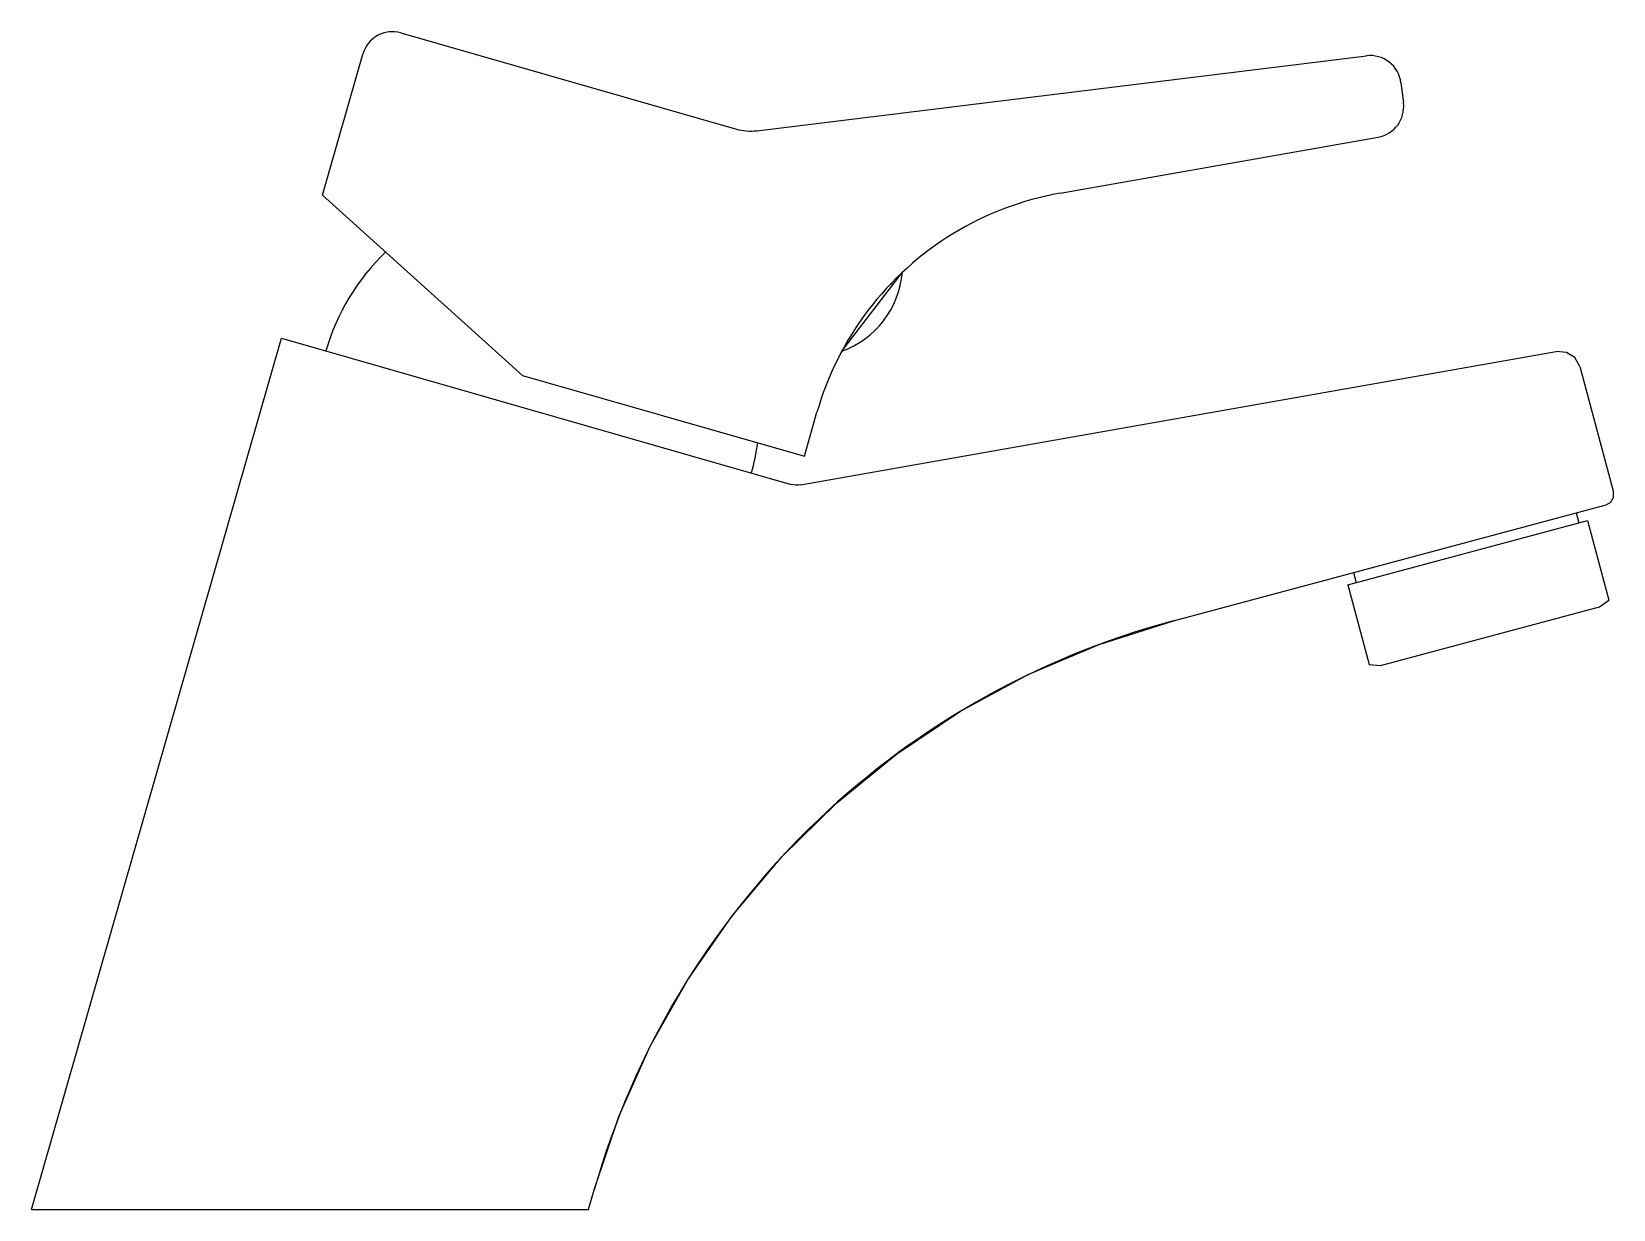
# Model space of a CAD drawing. Extents: x -0.037 to 0.117, y 81.361 to 81.476.
import ezdxf

# ---------------------------------------------------------------- set-up
doc = ezdxf.new("R2010")
doc.units = 0
doc.header["$LTSCALE"] = 0.056359
doc.header["$MEASUREMENT"] = 0
doc.linetypes.add('CONTINU', pattern=[0])
doc.layers.get('0').update_dxf_attribs({"linetype": 'CONTINUOUS'})

msp = doc.modelspace()

# ---------------------------------------------------------------- linework, layer by layer
at = {"linetype": 'CONTINU'}
for points in [[(-0.00123, 81.47622, 0.414214), (-0.00496, 81.47415)], [(0.09653, 81.47135, 0.414214), (0.09317, 81.47398)], [(0.09431, 81.46603, 0.398957), (0.09678, 81.46937)], [(0.03156, 81.46682, 0.100695), (0.03356, 81.46666)], [(0.06322, 81.46055, 0.188882), (0.04442, 81.44908)], [(-0.00273, 81.4548, 0.132761), (-0.00857, 81.44514)], [(0.04186, 81.4451, 0.291559), (0.04779, 81.45282)], [(0.04442, 81.44908, 0.092835), (0.03944, 81.43914)], [(0.03303, 81.43321, 0.034864), (0.03365, 81.43616)], [(0.03782, 81.43205, -0.114862), (0.03691, 81.4321)], [(0.0743, 81.41877, 0.263588), (0.01766, 81.36317)]]:
    msp.add_lwpolyline(points, format="xyb", dxfattribs=at)
for points in [[(-0.00123, 81.47622), (0.03156, 81.46682)], [(-0.00891, 81.46037), (-0.00496, 81.47415)], [(0.03356, 81.46666), (0.09317, 81.47398)], [(0.09653, 81.47135), (0.09678, 81.46937)], [(0.06322, 81.46055), (0.09431, 81.46603)], [(-0.00891, 81.46037), (0.01065, 81.44275)], [(0.04186, 81.4451), (0.04779, 81.45282)], [(0.04687, 81.45162), (0.04664, 81.45168)], [(-0.03734, 81.36125), (-0.01292, 81.44639)], [(-0.01292, 81.44639), (0.03691, 81.4321)], [(0.04258, 81.44636), (0.04278, 81.4463)], [(0.03782, 81.43205), (0.11171, 81.44508)], [(0.11401, 81.44362), (0.11352, 81.44449), (0.1127, 81.445), (0.11171, 81.44508)], [(0.01065, 81.44275), (0.03821, 81.43485)], [(0.11401, 81.44362), (0.1173, 81.43133)], [(0.03821, 81.43485), (0.03944, 81.43914)], [(0.11659, 81.4301), (0.11704, 81.43036), (0.1173, 81.43081), (0.1173, 81.43133)], [(0.0743, 81.41877), (0.11659, 81.4301)], [(0.11367, 81.42932), (0.11393, 81.42834)], [(0.09133, 81.42228), (0.11393, 81.42834)], [(0.11393, 81.42834), (0.11476, 81.42856)], [(0.11476, 81.42856), (0.11684, 81.42078)], [(0.09189, 81.42348), (0.09216, 81.4225)], [(0.09133, 81.42228), (0.09341, 81.41451)], [(0.09454, 81.41439), (0.11593, 81.42012)], [(0.11593, 81.42012), (0.11684, 81.42078)], [(0.01766, 81.36317), (0.02007, 81.37031), (0.02314, 81.37719), (0.02684, 81.38375), (0.03114, 81.38994), (0.03599, 81.3957), (0.04137, 81.40098), (0.04721, 81.40573), (0.05347, 81.40992), (0.0601, 81.41351), (0.06703, 81.41646), (0.0743, 81.41877)], [(0.09341, 81.41451), (0.09454, 81.41439)], [(0.01711, 81.36125), (0.01766, 81.36317)], [(-0.03734, 81.36125), (0.01711, 81.36125)]]:
    msp.add_lwpolyline(points, dxfattribs=at)

doc.saveas('drawing.dxf')
